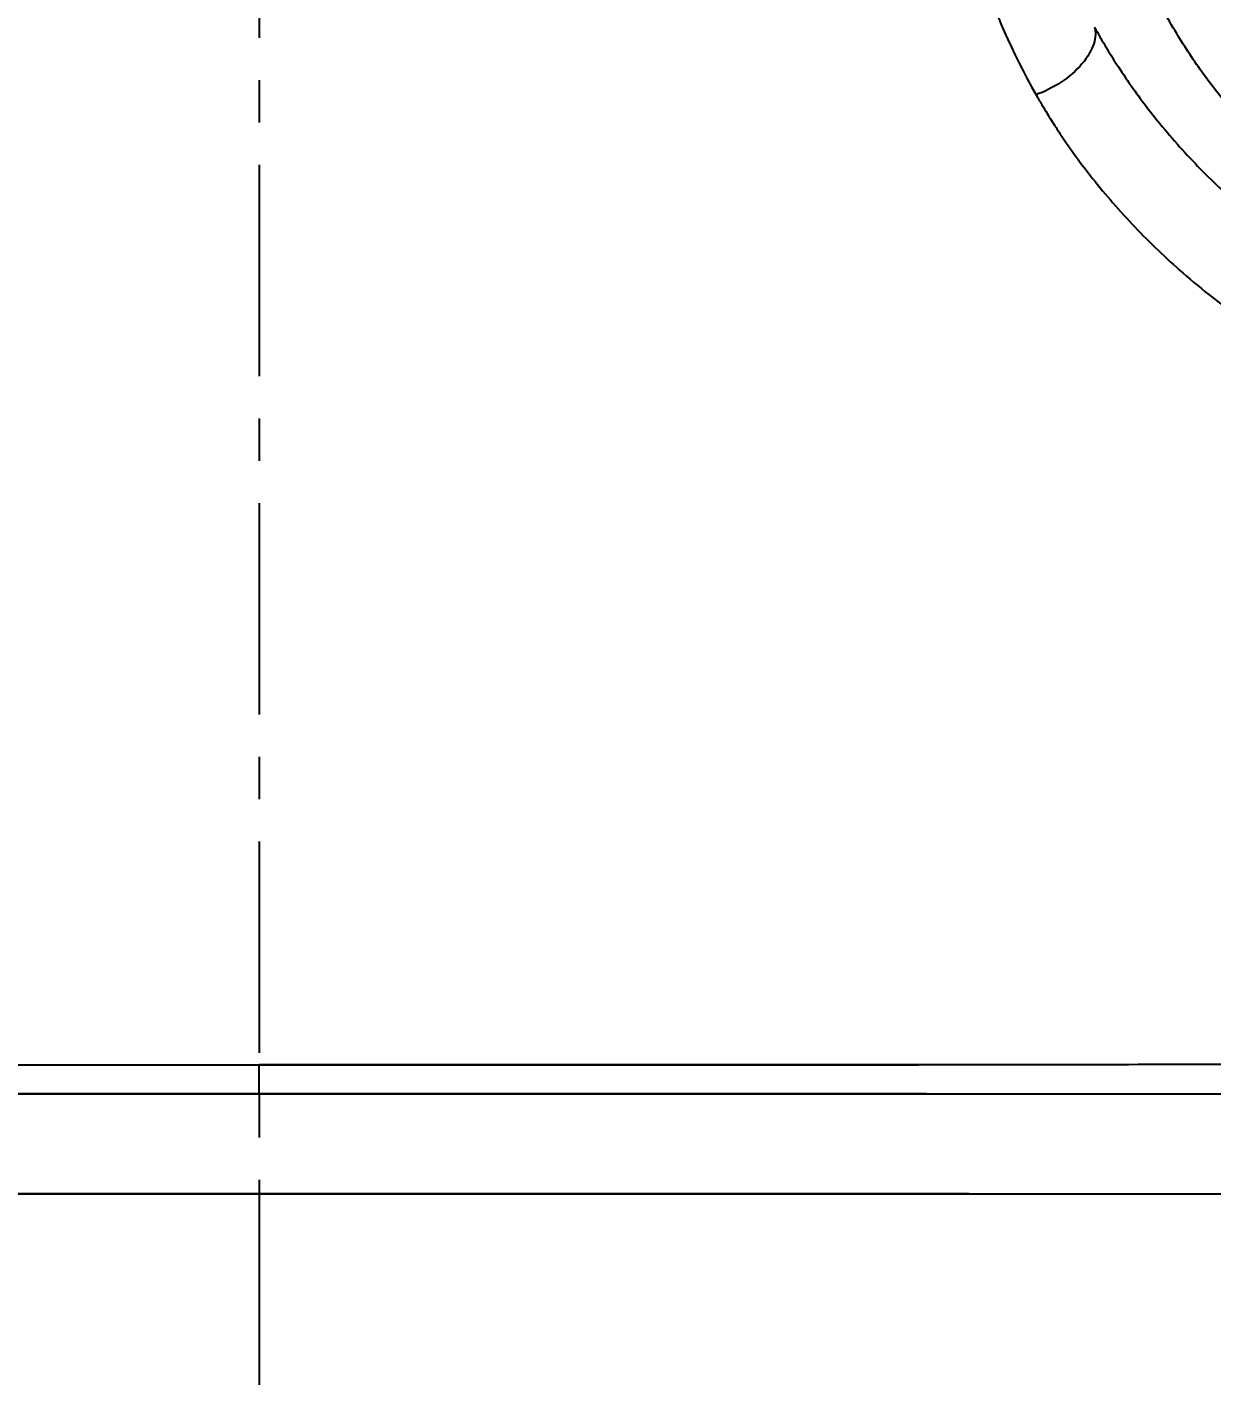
# Model space of a CAD drawing. Header units: millimetres. Extents: x 1243 to 1837, y -609 to -189.
# Drawn here: x 1624.68 to 1660.26, y -521.42 to -480.65 of the extents above; entities that cross this region are included whole.
import ezdxf

# ---------------------------------------------------------------- set-up
doc = ezdxf.new("R2010")
doc.units = ezdxf.units.MM
doc.header["$LTSCALE"] = 0.1
doc.linetypes.add('CENTERX2', pattern=[101.6, 63.5, -12.7, 12.7, -12.7])
doc.layers.get('0').update_dxf_attribs({"lineweight": 13})
doc.layers.add('CENTER', color=1, linetype='CENTERX2')
doc.layers.add('DIM', color=3, linetype='Continuous', lineweight=9)
doc.styles.get("Standard").update_dxf_attribs({"font": 'arial.ttf'})
doc.dimstyles.new('ISO-25', dxfattribs={"dimtxt": 2.5, "dimasz": 2.5, "dimexe": 1.25, "dimexo": 0.625, "dimtad": 1, "dimdec": 1, "dimtxsty": 'Standard', "dimcen": 2.5, "dimadec": 0, "dimazin": 0, "dimtfac": 1, "dimtdec": 1, "dimtmove": 0, "dimatfit": 3, "dimfxl": 0, "dimarcsym": 0})

# ---------------------------------------------------------------- blocks, each defined once
blk = doc.blocks.new('*D60')
at = {"layer": 'Defpoints', "color": 0}
for p in [(1631.646, -398.699), (1722.266, -398.699), (1701.522, -512.686)]:
    blk.add_point(p, dxfattribs=at)
at = {"layer": 'DIM', "color": 3, "linetype": 'ByBlock', "lineweight": -2}
for p, q in [((1632.271, -398.699), (1723.516, -398.699)), ((1722.266, -507.686), (1722.266, -403.699)), ((1702.147, -512.686), (1723.516, -512.686))]:
    blk.add_line(p, q, dxfattribs=at)
at = {"layer": 'DIM', "color": 3}
for points in [[(1721.432, -403.699), (1723.099, -403.699), (1722.266, -398.699)], [(1721.432, -507.686), (1723.099, -507.686), (1722.266, -512.686)]]:
    blk.add_solid(points, dxfattribs=at)
at = {"layer": 'DIM', "color": 3, "insert": (1719.13, -455.692), "char_height": 5, "attachment_point": 5, "rotation": 90}
blk.add_mtext('114', dxfattribs=at)

msp = doc.modelspace()

# ---------------------------------------------------------------- linework, layer by layer
at = {"color": 7, "linetype": 'Continuous', "lineweight": 25}
for p, q in [((1631.646, -512.686), (1631.646, -511.812)), ((1651.696, -512.686), (1585.691, -512.686)), ((1611.596, -512.686), (1677.601, -512.686)), ((1652.969, -515.686), (1585.691, -515.686)), ((1610.323, -515.686), (1677.601, -515.686))]:
    msp.add_line(p, q, dxfattribs=at)
for points, knots in [([(1665.621, -486.897), (1665.382, -486.779), (1664.89, -486.538), (1664.064, -486.021), (1663.262, -485.441), (1662.554, -484.859), (1661.95, -484.305), (1661.454, -483.806), (1661.021, -483.334), (1660.508, -482.73), (1659.875, -481.903), (1659.071, -480.673), (1658.223, -479.058), (1657.452, -477.04), (1656.874, -474.714), (1656.783, -473.066), (1656.738, -472.234)], [0, 0, 0, 0, 0.084151, 0.172911, 0.248957, 0.312742, 0.364637, 0.405051, 0.434647, 0.461548, 0.512566, 0.580996, 0.666255, 0.767294, 0.882469, 1, 1, 1, 1]), ([(1652.55, -475.51), (1652.691, -476.577), (1652.932, -477.727), (1653.712, -480.142), (1654.252, -481.408), (1654.977, -482.68)], [0, 0, 0, 0, 0.5, 0.5, 1, 1, 1, 1]), ([(1656.734, -480.65), (1656.771, -480.787), (1656.771, -480.956), (1656.651, -481.337), (1656.531, -481.55), (1656.182, -481.959), (1655.956, -482.154), (1655.47, -482.472), (1655.214, -482.595), (1654.977, -482.68)], [0, 0, 0, 0, 0.25, 0.25, 0.5, 0.5, 0.75, 0.75, 1, 1, 1, 1]), ([(1656.734, -480.65), (1656.79, -480.752), (1656.901, -480.95), (1657.07, -481.237), (1657.235, -481.507), (1657.482, -481.896), (1657.821, -482.4), (1658.473, -483.291), (1659.406, -484.409), (1660.824, -485.824), (1662.55, -487.221), (1664.146, -488.219), (1665.327, -488.828), (1666.018, -489.151), (1666.728, -489.45), (1667.455, -489.723), (1668.198, -489.967), (1668.955, -490.183), (1669.723, -490.367), (1670.5, -490.523), (1671.024, -490.599), (1671.286, -490.637)], [0, 0, 0, 0, 0.022173, 0.043049, 0.062643, 0.080967, 0.128056, 0.173183, 0.277938, 0.379902, 0.50883, 0.638363, 0.677822, 0.717552, 0.757518, 0.797684, 0.838007, 0.878446, 0.918955, 0.959488, 1, 1, 1, 1]), ([(1654.977, -482.68), (1655.035, -482.78), (1655.143, -482.967), (1655.3, -483.226), (1655.436, -483.443), (1655.548, -483.619), (1655.636, -483.754), (1655.84, -484.06), (1656.174, -484.538), (1656.888, -485.478), (1657.917, -486.664), (1659.434, -488.12), (1661.342, -489.611), (1663.236, -490.755), (1664.883, -491.544), (1665.961, -491.985), (1666.932, -492.328), (1667.799, -492.594), (1668.652, -492.819), (1669.482, -493.002), (1670.287, -493.151), (1670.818, -493.223), (1671.077, -493.259)], [0, 0, 0, 0, 0.019817, 0.03692, 0.051307, 0.062974, 0.071916, 0.078133, 0.123996, 0.16765, 0.268845, 0.370838, 0.488896, 0.629941, 0.693525, 0.753375, 0.797769, 0.841334, 0.883351, 0.923813, 0.962702, 1, 1, 1, 1]), ([(1585.691, -511.792), (1587.226, -511.794), (1590.294, -511.796), (1594.895, -511.799), (1599.495, -511.802), (1604.093, -511.805), (1608.689, -511.807), (1613.284, -511.809), (1617.877, -511.81), (1622.468, -511.811), (1627.058, -511.811), (1630.117, -511.811), (1631.646, -511.812)], [0, 0, 0, 0, 0.100175, 0.200311, 0.300408, 0.400466, 0.500485, 0.600466, 0.700408, 0.800311, 0.900175, 1, 1, 1, 1]), ([(1677.601, -511.792), (1676.066, -511.794), (1672.998, -511.796), (1668.397, -511.799), (1663.798, -511.802), (1659.199, -511.805), (1654.603, -511.807), (1650.008, -511.809), (1645.415, -511.81), (1640.824, -511.811), (1636.234, -511.811), (1633.175, -511.811), (1631.646, -511.812)], [0, 0, 0, 0, 0.100175, 0.200311, 0.300408, 0.400466, 0.500485, 0.600466, 0.700408, 0.800311, 0.900175, 1, 1, 1, 1]), ([(1631.646, -511.812), (1632.966, -511.811), (1635.605, -511.811), (1639.565, -511.811), (1643.527, -511.81), (1647.489, -511.809), (1650.132, -511.808), (1651.453, -511.808)], [0, 0, 0, 0, 0.199865, 0.399798, 0.599798, 0.799866, 1, 1, 1, 1])]:
    msp.add_open_spline(points, degree=3, knots=knots, dxfattribs=at)
msp.add_open_spline([(1631.646, -512.686), (1638.327, -512.686), (1645.01, -512.686), (1651.696, -512.686)], degree=3, dxfattribs=at)
at = {"layer": 'CENTER'}
msp.add_line((1631.646, -393.344), (1631.646, -521.42), dxfattribs=at)

# ---------------------------------------------------------------- dimensions: what is measured, and where the dimension line sits
at = {"layer": 'DIM', "color": 7}
dim = msp.add_linear_dim(base=(1722.266, -398.699), p1=(1701.522, -512.686), p2=(1631.646, -398.699), angle=90, dimstyle='ISO-25', override={"dimtxt": 5, "dimasz": 5, "dimcen": 5, "dimclrd": 3, "dimclre": 3, "dimclrt": 3, "dimfxl": 1.25, "dimarcsym": 1}, dxfattribs=at)
dim.commit()
dim.dimension.update_dxf_attribs({"geometry": '*D60', "text_midpoint": (1719.13, -455.692)})

doc.saveas('drawing.dxf')
